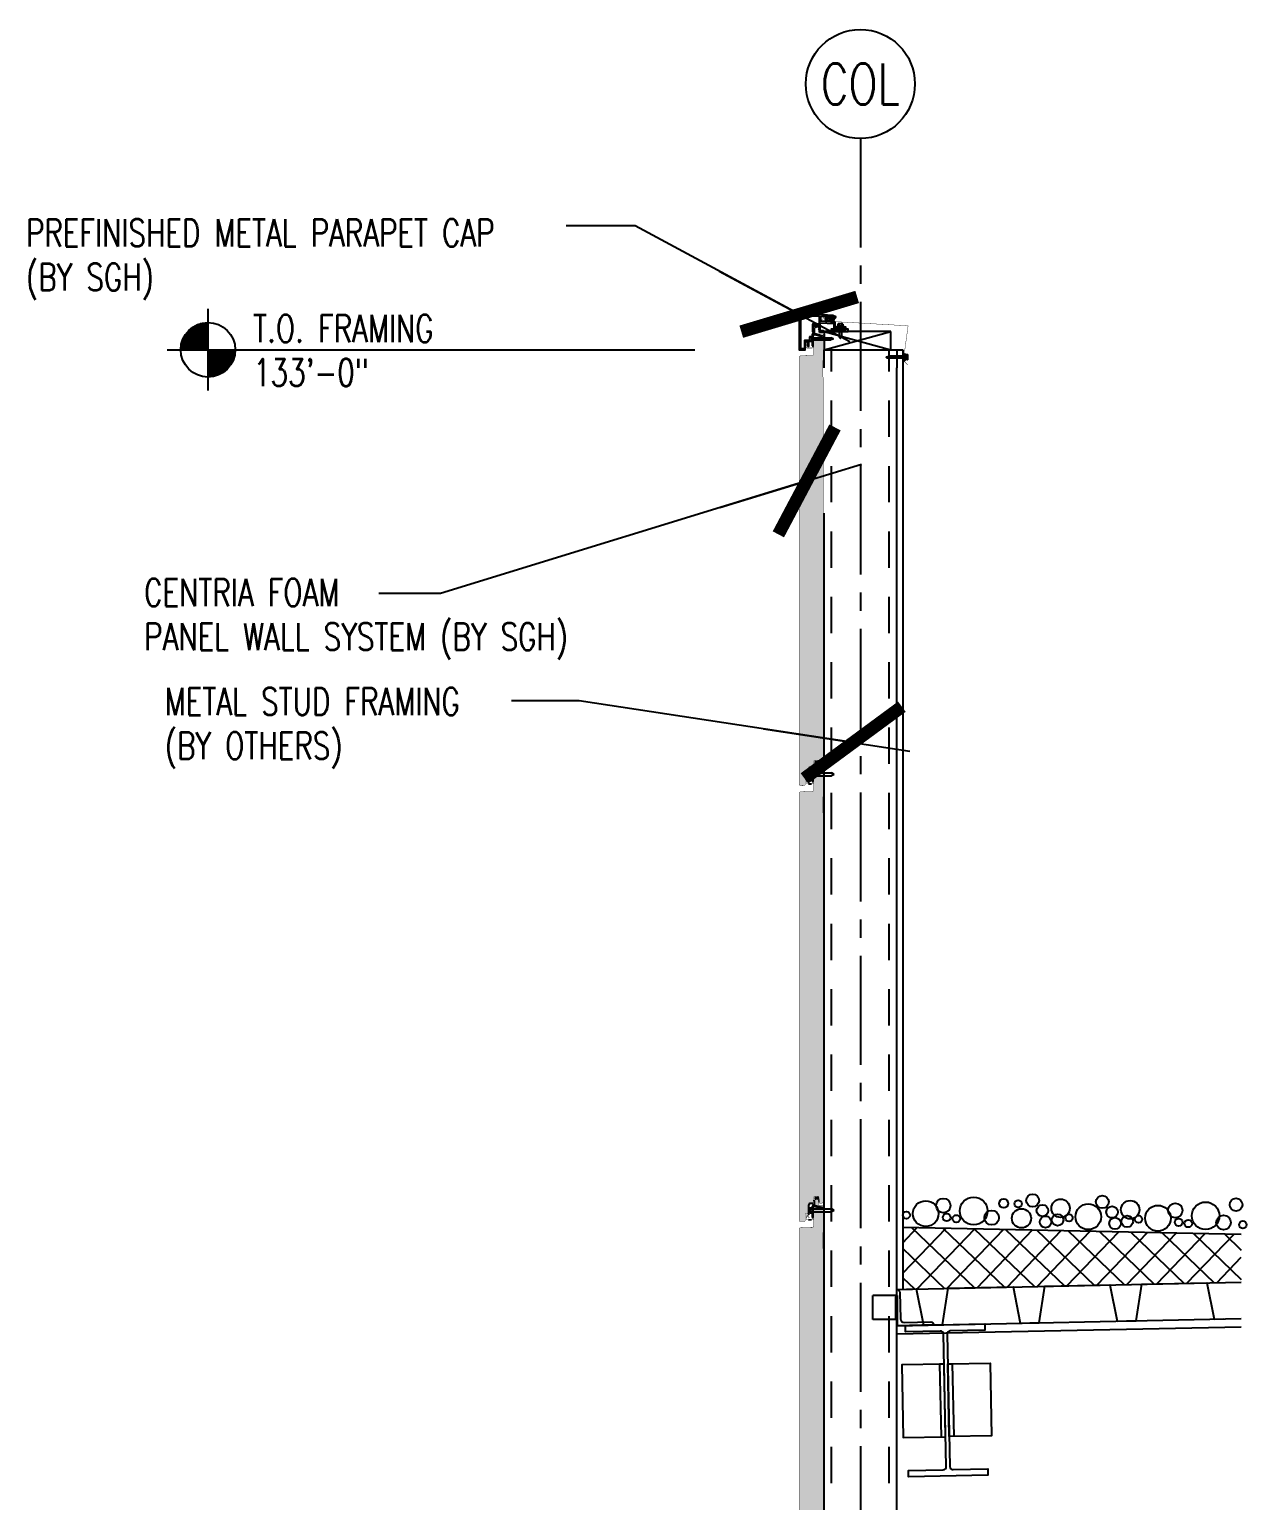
# Model space of a CAD drawing. Header units: inches. Extents: x 0 to 10293, y 0 to 4182.
# Drawn here: x 3859.5 to 3960, y 3625.5 to 3747 of the extents above; entities that cross this region are included whole.
import ezdxf
from ezdxf.enums import TextEntityAlignment as Align

# ---------------------------------------------------------------- set-up
doc = ezdxf.new("R2010")
doc.units = ezdxf.units.IN
doc.header["$LTSCALE"] = 48
doc.header["$MEASUREMENT"] = 0
doc.linetypes.add('CENTER2', pattern=[1.125, 0.75, -0.125, 0.125, -0.125])
doc.linetypes.add('HIDDEN3', pattern=[0.1125, 0.0625, -0.05])
doc.layers.add('PANEL', color=1, linetype='Continuous')
doc.styles.add('NOTATION', font='romans.shx', dxfattribs={"width": 0.75})
doc.styles.add('SIMPLEX', font='SIMPLEX.SHX')
doc.dimstyles.new('AVANT$7', dxfattribs={"dimscale": 96, "dimtxt": 0.09375, "dimasz": 0.078125, "dimexe": 0.0625, "dimexo": 0.046875, "dimgap": 0.03125, "dimtad": 0, "dimdec": 3, "dimrnd": 0.125, "dimzin": 15, "dimdsep": 46, "dimlunit": 4, "dimtxsty": 'NOTATION', "dimblk1": 'AVATICK', "dimblk2": 'AVATICK', "dimsah": 1, "dimcen": 0.0625, "dimdle": 0.09375, "dimclrd": 256, "dimclre": 256, "dimclrt": 11, "dimaunit": 1, "dimadec": 0, "dimazin": 0, "dimtfac": 1.5, "dimtdec": 3, "dimtix": 1, "dimtmove": 1, "dimatfit": 3, "dimldrblk": 'AVATICK', "dimfxl": 0, "dimtvp": 1.25, "dimfrac": 2, "dimtolj": 1, "dimtzin": 15, "dimarcsym": 0})

# ---------------------------------------------------------------- blocks, each defined once
blk = doc.blocks.new('AVATICK')
blk.add_line((-1, 0), (0.631, 0))
at = {"const_width": 0.141}
blk.add_lwpolyline([(0.471, 0.471), (-0.471, -0.471)], dxfattribs=at)
blk = doc.blocks.new('A$C3CA05C21')
at = {"layer": 'PANEL', "const_width": 0.03}
blk.add_lwpolyline([(0.79, 0), (0.79, 1.1, 0.061321), (0.78, 1.15), (0.75, 1.29, -0.061321), (0.74, 1.34), (0.74, 2.6, -0.061321), (0.75, 2.64), (0.78, 2.78, 0.069532), (0.79, 2.84), (0.79, 4.69, 0.414214), (0.57, 4.9), (0.41, 4.9, -0.414214), (0.38, 4.94), (0.38, 5.31, 0.520517), (0.26, 5.4), (0.01, 5.31)], format="xyb", dxfattribs=at)

msp = doc.modelspace()

# ---------------------------------------------------------------- hatches: boundary and pattern name
h = msp.add_hatch()
h.set_pattern_fill('AR-SAND', color=256, scale=0.25, style=0)
h.set_pattern_definition([(37.5, (3908.4506, 3673.65524), (-0.0157483, 0.481706), [0, -0.38, 0, -0.425, 0, -0.40625]), (7.5, (3908.4506, 3673.65524), (0.442444, 0.7055365), [0, -0.205, 0, -0.3425, 0, -0.13125]), (327.5, (3908.1431, 3673.65524), (0.7785355, 0.0014148), [0, -0.125, 0, -0.45, 0, -0.5875]), (317.5, (3908.1431, 3673.65524), (0.751532, 0.219419), [0, -0.0625, 0, -0.295, 0, -0.3375])])
h.paths.add_polyline_path([(3925.03108, 3717.07178), (3925.03108, 3718.14195, 0.061321355), (3925.02454, 3718.19507), (3924.98421, 3718.35641), (3924.98421, 3719.6651), (3925.02531, 3719.82952, 0.053119255), (3925.03064, 3719.87009), (3925.03064, 3721.38619), (3924.21601, 3721.38619), (3924.21601, 3720.85589), (3924.21601, 3720.20208, -0.404026226), (3924.12529, 3720.10814), (3923.14768, 3720.074, 0.404026226), (3923.02801, 3719.95008), (3923.02801, 3717.03996), (3923.02801, 3684.69821, 0.424426586), (3923.15632, 3684.57428), (3923.40832, 3684.58304, 0.404073765), (3923.52801, 3684.70697), (3923.52801, 3685.14932, -1), (3923.74701, 3685.14932), (3923.74701, 3684.99542, 0.199694813), (3923.78359, 3684.90747, 1.261623377), (3923.85321, 3684.92949), (3923.82201, 3684.98195), (3923.82201, 3685.12707), (3923.82201, 3685.97635, -0.414213562), (3923.91601, 3686.07035), (3924.14087, 3686.07035, 0.305086737), (3924.21814, 3686.18521), (3924.21814, 3686.63471), (3924.65814, 3686.63471), (3924.65564, 3686.63275), (3924.65564, 3686.24964, 0.001348218), (3924.65717, 3686.24988, 0.435128231), (3924.7999, 3686.07358, 0.431447291), (3925.03064, 3686.29121)])
h = msp.add_hatch()
h.set_pattern_fill('AR-SAND', color=256, scale=0.25, style=0)
h.set_pattern_definition([(37.5, (3908.4506, 3637.65524), (-0.0157483, 0.481706), [0, -0.38, 0, -0.425, 0, -0.40625]), (7.5, (3908.4506, 3637.65524), (0.442444, 0.7055365), [0, -0.205, 0, -0.3425, 0, -0.13125]), (327.5, (3908.1431, 3637.65524), (0.7785355, 0.0014148), [0, -0.125, 0, -0.45, 0, -0.5875]), (317.5, (3908.1431, 3637.65524), (0.751532, 0.219419), [0, -0.0625, 0, -0.295, 0, -0.3375])])
h.paths.add_polyline_path([(3925.03108, 3681.07178), (3925.03108, 3682.14195, 0.061321355), (3925.02454, 3682.19507), (3924.98421, 3682.35641), (3924.98421, 3683.6651), (3925.02531, 3683.82952, 0.053119255), (3925.03064, 3683.87009), (3925.03064, 3685.72998, 0.414213562), (3924.81264, 3685.94798), (3924.62443, 3685.94798), (3924.62443, 3686.35493, 0.520516937), (3924.49963, 3686.44232), (3924.25604, 3686.35371, -0.127242377), (3924.24591, 3685.80311), (3924.21601, 3685.53678), (3924.21601, 3684.85589), (3924.21601, 3684.20208, -0.404026226), (3924.12529, 3684.10814), (3923.14768, 3684.074, 0.404026226), (3923.02801, 3683.95008), (3923.02801, 3681.03996), (3923.02801, 3648.69821, 0.424426586), (3923.15632, 3648.57428), (3923.40832, 3648.58304, 0.404073765), (3923.52801, 3648.70697), (3923.52801, 3649.14932, -1), (3923.74701, 3649.14932), (3923.74701, 3648.99542, 0.199694813), (3923.78359, 3648.90747, 2.248166221), (3923.82201, 3648.94781), (3923.82201, 3649.12707), (3923.82201, 3649.97635, -0.414213562), (3923.91601, 3650.07035), (3924.14087, 3650.07035, 0.305086737), (3924.21814, 3650.18521), (3924.21814, 3650.63471), (3924.65814, 3650.63471), (3924.65564, 3650.63275), (3924.65564, 3650.24964, 0.001348218), (3924.65717, 3650.24988, 0.435128231), (3924.7999, 3650.07358, 0.431447291), (3925.03064, 3650.29121)])
h = msp.add_hatch()
h.set_pattern_fill('AR-SAND', color=256, scale=0.25, style=0)
h.set_pattern_definition([(37.5, (3908.4506, 3601.65524), (-0.0157483, 0.481706), [0, -0.38, 0, -0.425, 0, -0.40625]), (7.5, (3908.4506, 3601.65524), (0.442444, 0.7055365), [0, -0.205, 0, -0.3425, 0, -0.13125]), (327.5, (3908.1431, 3601.65524), (0.7785355, 0.0014148), [0, -0.125, 0, -0.45, 0, -0.5875]), (317.5, (3908.1431, 3601.65524), (0.751532, 0.219419), [0, -0.0625, 0, -0.295, 0, -0.3375])])
h.paths.add_polyline_path([(3925.03108, 3645.07178), (3925.03108, 3646.14195, 0.061321355), (3925.02454, 3646.19507), (3924.98421, 3646.35641), (3924.98421, 3647.6651), (3925.02531, 3647.82952, 0.053119255), (3925.03064, 3647.87009), (3925.03064, 3649.72998, 0.414213562), (3924.81264, 3649.94798), (3924.62443, 3649.94798), (3924.62443, 3650.35493, 0.520516937), (3924.49963, 3650.44232), (3924.25604, 3650.35371, -0.127242377), (3924.24591, 3649.80311), (3924.21601, 3649.53678), (3924.21601, 3648.85589), (3924.21601, 3648.20208, -0.404026226), (3924.12529, 3648.10814), (3923.14768, 3648.074, 0.404026226), (3923.02801, 3647.95008), (3923.02801, 3645.03996), (3923.02801, 3612.69821, 0.424426586), (3923.15632, 3612.57428), (3923.40832, 3612.58304, 0.404073765), (3923.52801, 3612.70697), (3923.52801, 3613.14932, -1), (3923.74701, 3613.14932), (3923.74701, 3612.99542, 0.199694813), (3923.78359, 3612.90747, 2.248166221), (3923.82201, 3612.94781), (3923.82201, 3613.12707), (3923.82201, 3613.97635, -0.414213562), (3923.91601, 3614.07035), (3924.14087, 3614.07035, 0.305086737), (3924.21814, 3614.18521), (3924.21814, 3614.63471), (3924.65814, 3614.63471), (3924.65564, 3614.63275), (3924.65564, 3614.24964, 0.001348218), (3924.65717, 3614.24988, 0.435128231), (3924.7999, 3614.07358, 0.431447291), (3925.03064, 3614.29121)])
h = msp.add_hatch()
h.set_pattern_fill('ANSI37', color=256, scale=14, angle=1.19, style=0)
h.set_pattern_definition([(46.19, (-470.0667, 2342.2148), (-1.262869, 1.211471), []), (136.19, (-470.0667, 2342.2148), (-1.211471, -1.262869), [])])
h.paths.add_polyline_path([(3931.57814, 3648.10934), (3931.57814, 3642.99335), (3959.53126, 3643.57401), (3959.53126, 3647.52869)])

# ---------------------------------------------------------------- linework, layer by layer
at = {"linetype": 'CENTER2', "ltscale": 0.25}
msp.add_line((3928.07814, 3738.02573), (3928.07814, 3247.55001), dxfattribs=at)
for p, q in [((3874.20963, 3723.95674), (3874.20963, 3717.20134)), ((3873.30969, 3722.64319), (3874.20963, 3722.64319)), ((3873.5664, 3722.73702), (3874.20963, 3722.73702)), ((3924.35908, 3722.45031), (3924.55165, 3722.60107)), ((3924.3622, 3722.53213), (3924.45026, 3722.60107)), ((3924.3746, 3722.38308), (3924.65214, 3722.60037)), ((3872.12216, 3721.42347), (3874.20963, 3721.42347)), ((3872.16261, 3721.51729), (3874.20963, 3721.51729)), ((3872.20828, 3721.61112), (3874.20963, 3721.61112)), ((3872.25952, 3721.70494), (3874.20963, 3721.70494)), ((3872.31678, 3721.79877), (3874.20963, 3721.79877)), ((3872.38065, 3721.89259), (3874.20963, 3721.89259)), ((3872.45182, 3721.98642), (3874.20963, 3721.98642)), ((3872.53124, 3722.08024), (3874.20963, 3722.08024)), ((3872.62014, 3722.17407), (3874.20963, 3722.17407)), ((3872.72021, 3722.26789), (3874.20963, 3722.26789)), ((3872.83389, 3722.36172), (3874.20963, 3722.36172)), ((3872.9649, 3722.45554), (3874.20963, 3722.45554)), ((3873.11948, 3722.54937), (3874.20963, 3722.54937)), ((3924.55354, 3722.4438), (3924.68484, 3722.5466)), ((3924.60815, 3722.40718), (3924.67708, 3722.46115)), ((3924.62179, 3722.33848), (3924.68836, 3722.3906)), ((3924.62179, 3722.25911), (3924.67886, 3722.30379)), ((3924.64119, 3722.19492), (3924.68328, 3722.22787)), ((3925.07814, 3722.07904), (3930.57814, 3720.57904)), ((3925.07814, 3720.57904), (3930.57814, 3722.07904)), ((3925.07814, 3722.07904), (3925.07814, 3720.57904)), ((3930.57814, 3722.07904), (3925.07814, 3722.07904)), ((3927.06766, 3722.27922), (3925.67278, 3722.07904)), ((3925.67278, 3722.27922), (3927.06766, 3722.07904)), ((3930.57814, 3720.57904), (3930.57814, 3722.07904)), ((3870.83193, 3720.57904), (3877.58733, 3720.57904)), ((3871.95979, 3720.67287), (3874.20963, 3720.67287)), ((3871.96566, 3720.76669), (3874.20963, 3720.76669)), ((3871.97549, 3720.86052), (3874.20963, 3720.86052)), ((3871.98933, 3720.95434), (3874.20963, 3720.95434)), ((3872.00724, 3721.04817), (3874.20963, 3721.04817)), ((3872.02934, 3721.14199), (3874.20963, 3721.14199)), ((3872.05574, 3721.23582), (3874.20963, 3721.23582)), ((3872.08661, 3721.32964), (3874.20963, 3721.32964)), ((3874.20963, 3720.57904), (3876.46143, 3720.57904)), ((3874.20963, 3720.57904), (3876.46143, 3720.57904)), ((3876.45948, 3720.48522), (3874.20963, 3720.48522)), ((3876.4536, 3720.39139), (3874.20963, 3720.39139)), ((3876.44377, 3720.29757), (3874.20963, 3720.29757)), ((3876.42994, 3720.20374), (3874.20963, 3720.20374)), ((3877.58733, 3720.57904), (3914.40226, 3720.57904)), ((3925.07814, 3720.57904), (3930.57814, 3720.57904)), ((3931.07814, 3720.57904), (3931.57814, 3720.57904)), ((3931.57814, 3720.57904), (3931.57814, 3642.99335)), ((3876.41202, 3720.10992), (3874.20963, 3720.10992)), ((3876.38993, 3720.01609), (3874.20963, 3720.01609)), ((3876.36352, 3719.92227), (3874.20963, 3719.92227)), ((3876.33265, 3719.82844), (3874.20963, 3719.82844)), ((3876.29711, 3719.73462), (3874.20963, 3719.73462)), ((3876.25665, 3719.64079), (3874.20963, 3719.64079)), ((3876.21099, 3719.54697), (3874.20963, 3719.54697)), ((3876.15975, 3719.45314), (3874.20963, 3719.45314)), ((3876.10248, 3719.35932), (3874.20963, 3719.35932)), ((3876.03862, 3719.26549), (3874.20963, 3719.26549)), ((3875.96744, 3719.17167), (3874.20963, 3719.17167)), ((3875.88802, 3719.07784), (3874.20963, 3719.07784)), ((3875.79913, 3718.98402), (3874.20963, 3718.98402)), ((3931.07814, 3326.07866), (3931.07814, 3719.07904)), ((3875.69906, 3718.89019), (3874.20963, 3718.89019)), ((3875.58538, 3718.79637), (3874.20963, 3718.79637)), ((3875.45436, 3718.70254), (3874.20963, 3718.70254)), ((3875.29978, 3718.60872), (3874.20963, 3718.60872)), ((3875.10957, 3718.51489), (3874.20963, 3718.51489)), ((3874.85286, 3718.42107), (3874.20963, 3718.42107)), ((3925.07814, 3326.07866), (3925.07814, 3707.07904)), ((3924.35908, 3686.47995), (3924.55165, 3686.63071)), ((3924.3622, 3686.56177), (3924.45026, 3686.63071)), ((3924.3746, 3686.41272), (3924.64272, 3686.62264)), ((3924.51392, 3686.44242), (3924.65304, 3686.55134)), ((3924.59302, 3686.42497), (3924.67093, 3686.48597)), ((3924.62179, 3686.36812), (3924.67093, 3686.40659)), ((3924.62179, 3686.28874), (3924.67049, 3686.32687)), ((3923.90125, 3685.66019), (3923.90125, 3685.35344)), ((3923.92948, 3685.71132), (3924.09125, 3685.71132)), ((3923.92948, 3685.60907), (3924.09125, 3685.60907)), ((3923.92948, 3685.40457), (3924.09125, 3685.40457)), ((3923.92948, 3685.30232), (3924.09125, 3685.30232)), ((3924.09125, 3685.71132), (3924.09125, 3685.30232)), ((3923.78283, 3684.73564), (3924.03286, 3684.74456)), ((3923.78283, 3684.73564), (3924.03286, 3684.74456)), ((3924.03385, 3684.71481), (3923.78382, 3684.70622)), ((3924.03385, 3684.71481), (3923.78382, 3684.70622)), ((3923.92948, 3649.71132), (3924.09125, 3649.71132)), ((3924.09125, 3649.71132), (3924.09125, 3649.30232)), ((3924.35908, 3650.47995), (3924.55165, 3650.63071)), ((3924.3622, 3650.56177), (3924.45026, 3650.63071)), ((3924.3746, 3650.41272), (3924.64272, 3650.62264)), ((3924.51392, 3650.44242), (3924.65304, 3650.55134)), ((3924.59302, 3650.42497), (3924.67093, 3650.48597)), ((3924.62179, 3650.36812), (3924.67093, 3650.40659)), ((3924.62179, 3650.28874), (3924.67049, 3650.32687)), ((3923.78283, 3648.73564), (3924.03286, 3648.74456)), ((3923.78283, 3648.73564), (3924.03286, 3648.74456)), ((3924.03385, 3648.71481), (3923.78382, 3648.70622)), ((3924.03385, 3648.71481), (3923.78382, 3648.70622)), ((3923.90125, 3649.66019), (3923.90125, 3649.35344)), ((3923.92948, 3649.60907), (3924.09125, 3649.60907)), ((3923.92948, 3649.40457), (3924.09125, 3649.40457)), ((3923.92948, 3649.30232), (3924.09125, 3649.30232)), ((3931.57814, 3648.10934), (3959.53126, 3647.52869)), ((3933.31174, 3648.13224), (3933.31336, 3648.20984)), ((3929.10929, 3640.482), (3929.10929, 3642.482)), ((3931.10929, 3642.482), (3929.10929, 3642.482)), ((3931.07814, 3642.98297), (3959.53126, 3643.57401)), ((3931.10929, 3642.482), (3931.10929, 3640.482)), ((3931.10929, 3642.482), (3931.10929, 3642.482)), ((3930.98429, 3642.357), (3930.98429, 3640.607)), ((3931.10929, 3640.482), (3929.10929, 3640.482)), ((3931.07814, 3639.98232), (3959.53126, 3640.57336)), ((3931.10929, 3640.482), (3931.10929, 3640.482)), ((3931.07814, 3639.30217), (3959.53126, 3639.89321)), ((3934.99286, 3636.81294), (3934.61794, 3636.80515)), ((3934.61794, 3636.80515), (3934.74255, 3630.80644)), ((3935.2928, 3636.81917), (3935.66772, 3636.82696)), ((3935.66772, 3636.82696), (3935.79233, 3630.82825))]:
    msp.add_line(p, q)
at = {"linetype": 'Continuous'}
for p, q in [((3926.22565, 3722.69328), (3926.22565, 3722.53152)), ((3926.58352, 3722.72152), (3926.27677, 3722.72152)), ((3926.3279, 3722.69328), (3926.3279, 3722.53152)), ((3926.5324, 3722.69328), (3926.5324, 3722.53152)), ((3926.63465, 3722.69328), (3926.63465, 3722.53152)), ((3923.8879, 3721.6321), (3923.8879, 3721.32535)), ((3923.91614, 3721.68323), (3924.0779, 3721.68323)), ((3923.91614, 3721.58098), (3924.0779, 3721.58098)), ((3923.91614, 3721.37648), (3924.0779, 3721.37648)), ((3924.0779, 3721.68323), (3924.0779, 3721.27423)), ((3924.0779, 3721.57119), (3925.63039, 3721.57119)), ((3924.0779, 3721.38619), (3925.63038, 3721.38619)), ((3924.10236, 3721.83995), (3924.10236, 3720.91289)), ((3924.18036, 3720.91289), (3924.18036, 3721.83995)), ((3924.21954, 3721.86985), (3924.96237, 3721.66647)), ((3924.24014, 3721.94508), (3924.98297, 3721.7417)), ((3924.96237, 3721.66647), (3924.98297, 3721.7417)), ((3925.81796, 3721.46394), (3925.63038, 3721.38619)), ((3925.81796, 3721.49351), (3925.63039, 3721.57119)), ((3926.72543, 3722.48345), (3926.1348, 3722.48345)), ((3926.1348, 3722.46302), (3926.1348, 3722.48345)), ((3926.72543, 3722.46302), (3926.1348, 3722.46302)), ((3926.15399, 3722.44683), (3926.15399, 3722.46302)), ((3926.7063, 3722.44683), (3926.15399, 3722.44683)), ((3926.22565, 3722.53152), (3926.63465, 3722.53152)), ((3926.33762, 3722.44683), (3926.33762, 3721.72904)), ((3926.41537, 3721.54145), (3926.33762, 3721.72904)), ((3926.44493, 3721.54145), (3926.52262, 3721.72903)), ((3926.52262, 3722.44683), (3926.52262, 3721.72903)), ((3926.7063, 3722.44683), (3926.7063, 3722.46302)), ((3926.72543, 3722.46302), (3926.72543, 3722.48345)), ((3923.91614, 3721.27423), (3924.0779, 3721.27423)), ((3924.10236, 3720.91289), (3924.18036, 3720.91289)), ((3931.72192, 3720.24169), (3931.73811, 3720.24169)), ((3931.72192, 3719.68938), (3931.72192, 3720.24169)), ((3931.73811, 3720.26088), (3931.75855, 3720.26088)), ((3931.73811, 3719.67025), (3931.73811, 3720.26088)), ((3931.75855, 3719.67025), (3931.75855, 3720.26088)), ((3931.80661, 3720.17004), (3931.80661, 3719.76104)), ((3931.96838, 3720.17004), (3931.80661, 3720.17004)), ((3930.22065, 3719.98032), (3930.40824, 3720.05807)), ((3930.22065, 3719.95075), (3930.40823, 3719.87307)), ((3931.72192, 3719.87307), (3930.40823, 3719.87307)), ((3931.72192, 3720.05807), (3930.40824, 3720.05807)), ((3931.72192, 3719.68938), (3931.73811, 3719.68938)), ((3931.73811, 3719.67025), (3931.75855, 3719.67025)), ((3931.96838, 3720.06779), (3931.80661, 3720.06779)), ((3931.96838, 3719.86329), (3931.80661, 3719.86329)), ((3931.96838, 3719.76104), (3931.80661, 3719.76104)), ((3931.99661, 3719.81216), (3931.99661, 3720.11891)), ((3923.82201, 3685.12707), (3923.82201, 3685.97635)), ((3924.14087, 3686.07035), (3923.91601, 3686.07035)), ((3924.09125, 3685.62682), (3924.10236, 3685.62682)), ((3924.09125, 3685.38682), (3924.10236, 3685.38682)), ((3924.10236, 3685.83995), (3924.10236, 3684.91289)), ((3924.10236, 3684.91289), (3924.18036, 3684.91289)), ((3924.18036, 3684.91289), (3924.18036, 3685.83995)), ((3924.18036, 3685.62682), (3925.68571, 3685.62682)), ((3924.18036, 3685.38682), (3925.68569, 3685.38682)), ((3924.21954, 3685.86985), (3924.96237, 3685.66647)), ((3924.24014, 3685.94508), (3924.98297, 3685.7417)), ((3924.96237, 3685.66647), (3924.98297, 3685.7417)), ((3925.90003, 3685.50682), (3925.68569, 3685.38682)), ((3925.90003, 3685.50682), (3925.68571, 3685.62682)), ((3923.82201, 3649.12707), (3923.82201, 3649.97635)), ((3924.14087, 3650.07035), (3923.91601, 3650.07035)), ((3924.10236, 3649.83995), (3924.10236, 3648.91289)), ((3924.18036, 3648.91289), (3924.18036, 3649.83995)), ((3924.21954, 3649.86985), (3924.96237, 3649.66647)), ((3924.24014, 3649.94508), (3924.98297, 3649.7417)), ((3924.96237, 3649.66647), (3924.98297, 3649.7417)), ((3924.09125, 3649.62682), (3924.10236, 3649.62682)), ((3924.09125, 3649.38682), (3924.10236, 3649.38682)), ((3924.10236, 3648.91289), (3924.18036, 3648.91289)), ((3924.18036, 3649.62682), (3925.68571, 3649.62682)), ((3924.18036, 3649.38682), (3925.68569, 3649.38682)), ((3925.90003, 3649.50682), (3925.68569, 3649.38682)), ((3925.90003, 3649.50682), (3925.68571, 3649.62682))]:
    msp.add_line(p, q, dxfattribs=at)
at = {"linetype": 'HIDDEN3'}
for p, q in [((3925.70314, 3324.57866), (3925.70314, 3720.57904)), ((3930.45314, 3324.57866), (3930.45314, 3720.57904))]:
    msp.add_line(p, q, dxfattribs=at)
at = {"linetype": 'Continuous'}
msp.add_lwpolyline([(3923.16992, 3723.43655), (3924.6697, 3723.35126, -0.397670741), (3924.68479, 3723.33528), (3924.68479, 3722.69467, -0.414213562), (3924.66879, 3722.67867), (3924.13224, 3722.67867, 0.414213562), (3924.11624, 3722.66267), (3924.11624, 3722.08657, 0.414213562), (3924.13224, 3722.07057), (3924.17824, 3722.07057, 0.414213562), (3924.19424, 3722.08657), (3924.19424, 3722.58467, -0.414213562), (3924.21024, 3722.60067), (3924.66879, 3722.60067, -0.414213562), (3924.68479, 3722.58467), (3924.68479, 3722.08657, 0.414213562), (3924.70079, 3722.07057), (3925.01201, 3722.07057, 0.414213562), (3925.02801, 3722.08657), (3925.02801, 3722.13257, 0.414213562), (3925.01201, 3722.14857), (3924.77879, 3722.14857, -0.414213562), (3924.76279, 3722.16457), (3924.76279, 3722.79204, -0.430952185), (3924.7797, 3722.80802), (3925.8577, 3722.74671, -0.397670741), (3925.87279, 3722.73074), (3925.87279, 3722.33582, 0.414213562), (3925.88879, 3722.31982), (3926.85679, 3722.31982, 0.414213562), (3926.87279, 3722.33582), (3926.87279, 3722.42882, 0.414213562), (3926.85679, 3722.44482), (3926.01379, 3722.44482, -0.414213562), (3925.99779, 3722.46082), (3925.99779, 3722.84883, 0.397670741), (3925.9827, 3722.8648), (3924.82488, 3722.93065, -0.397670741), (3924.80979, 3722.94662), (3924.80979, 3723.32636, -0.430952185), (3924.8267, 3723.34233), (3925.77787, 3723.28824, -0.087488664), (3925.78328, 3723.28696), (3925.99574, 3723.19566, 0.414213562), (3926.01675, 3723.20404), (3926.05347, 3723.28949, 0.414213562), (3926.04509, 3723.31051), (3925.81238, 3723.41051, 0.087488664), (3925.80697, 3723.41178), (3923.09353, 3723.5661, 0.430952185), (3923.02801, 3723.5042), (3923.02801, 3720.58582, 0.414213562), (3923.04401, 3720.56982), (3923.51201, 3720.56982, 0.414213562), (3923.52801, 3720.58582), (3923.52801, 3721.24132, -0.414213562), (3923.54401, 3721.25732), (3923.73001, 3721.25732, -0.414213562), (3923.74601, 3721.24132), (3923.74601, 3720.89882, 0.414213562), (3923.76201, 3720.88282), (3923.80801, 3720.88282, 0.414213562), (3923.82401, 3720.89882), (3923.82401, 3721.31932, 0.414213562), (3923.80801, 3721.33532), (3923.46601, 3721.33532, 0.414213562), (3923.45001, 3721.31932), (3923.45001, 3720.66382, -0.414213562), (3923.43401, 3720.64782), (3923.16901, 3720.64782, -0.414213562), (3923.15301, 3720.66382), (3923.15301, 3723.42058, -0.430952185)], format="xyb", close=True, dxfattribs=at)
at = {"const_width": 0.03}
msp.add_lwpolyline([(3925.11524, 3723.29197), (3924.83134, 3722.96609), (3932.01813, 3722.55738), (3931.62527, 3719.69551), (3931.97882, 3719.34196)], dxfattribs=at)
for points in [[(3925.43047, 3722.93599), (3925.43851, 3722.93559), (3925.44649, 3722.93518), (3925.45444, 3722.93478), (3925.46242, 3722.93444), (3925.47047, 3722.93418), (3925.47863, 3722.93403), (3925.48697, 3722.93403), (3925.49551, 3722.93422), (3925.50431, 3722.93462), (3925.51335, 3722.9353), (3925.5226, 3722.93631), (3925.53204, 3722.93771), (3925.54165, 3722.93956), (3925.5514, 3722.94193), (3925.56127, 3722.94487), (3925.57123, 3722.94844), (3925.58125, 3722.95268), (3925.59122, 3722.95757), (3925.60099, 3722.96306), (3925.61046, 3722.9691), (3925.61948, 3722.97566), (3925.62794, 3722.98269), (3925.6357, 3722.99014), (3925.64263, 3722.99796), (3925.64865, 3723.00612), (3925.65383, 3723.01458), (3925.65825, 3723.02331), (3925.66204, 3723.03228), (3925.66529, 3723.04145), (3925.66811, 3723.05078), (3925.6706, 3723.06026), (3925.67287, 3723.06983), (3925.675, 3723.07949), (3925.677, 3723.08919), (3925.67884, 3723.09892), (3925.68053, 3723.10866), (3925.68203, 3723.11839), (3925.68334, 3723.12808), (3925.68444, 3723.13773), (3925.68532, 3723.14729), (3925.68597, 3723.15675), (3925.68641, 3723.16599), (3925.68666, 3723.1749), (3925.68675, 3723.18336), (3925.68671, 3723.19124), (3925.68657, 3723.19844), (3925.68635, 3723.20482), (3925.68608, 3723.21028), (3925.68578, 3723.21474), (3925.68542, 3723.21836), (3925.68496, 3723.22134), (3925.68437, 3723.2239), (3925.68361, 3723.22622), (3925.68265, 3723.22853), (3925.68146, 3723.23102), (3925.67999, 3723.2339), (3925.67821, 3723.23732), (3925.67608, 3723.24122), (3925.67357, 3723.24549), (3925.67065, 3723.25002), (3925.66727, 3723.25469), (3925.66341, 3723.2594), (3925.65902, 3723.26401), (3925.65407, 3723.26843), (3925.64852, 3723.27257), (3925.6423, 3723.2764), (3925.63536, 3723.27993), (3925.62761, 3723.28316), (3925.61899, 3723.28612), (3925.60944, 3723.28879), (3925.59888, 3723.29119), (3925.58724, 3723.29332), (3925.5745, 3723.2952), (3925.56079, 3723.29685), (3925.54628, 3723.29831), (3925.53115, 3723.29961), (3925.51556, 3723.30079), (3925.4997, 3723.30189), (3925.48373, 3723.30295), (3925.46782, 3723.30399), (3925.45213, 3723.30504), (3925.43677, 3723.30604), (3925.42181, 3723.30692), (3925.40734, 3723.30761), (3925.39345, 3723.30804), (3925.3802, 3723.30813), (3925.3677, 3723.30782), (3925.35602, 3723.30704), (3925.34521, 3723.30572), (3925.33519, 3723.3039), (3925.32586, 3723.30162), (3925.31711, 3723.29891), (3925.30882, 3723.29582), (3925.30088, 3723.29239), (3925.29319, 3723.28867), (3925.28563, 3723.28469), (3925.27812, 3723.28048), (3925.27064, 3723.27605), (3925.26322, 3723.27137), (3925.25587, 3723.26643), (3925.2486, 3723.26122), (3925.24143, 3723.25572), (3925.23437, 3723.24992), (3925.22744, 3723.2438), (3925.22067, 3723.23734), (3925.2141, 3723.23049), (3925.20783, 3723.2232), (3925.20191, 3723.21542), (3925.19642, 3723.20709), (3925.19143, 3723.19816), (3925.18701, 3723.18857), (3925.18323, 3723.17828), (3925.18016, 3723.16726), (3925.17783, 3723.15563), (3925.17625, 3723.14356), (3925.17545, 3723.1312), (3925.17545, 3723.11871), (3925.17626, 3723.10624), (3925.17792, 3723.09396), (3925.18044, 3723.08202), (3925.18382, 3723.07056), (3925.18802, 3723.05959), (3925.19296, 3723.04912), (3925.19857, 3723.03914), (3925.2048, 3723.02964), (3925.21156, 3723.02063), (3925.21879, 3723.0121), (3925.22643, 3723.00406), (3925.2344, 3722.99649), (3925.24265, 3722.9894), (3925.25113, 3722.9828), (3925.25978, 3722.97669), (3925.26855, 3722.97109), (3925.27738, 3722.96599), (3925.28623, 3722.9614), (3925.29503, 3722.95733), (3925.30375, 3722.95377), (3925.3124, 3722.9507), (3925.32097, 3722.94807), (3925.3295, 3722.94584), (3925.33798, 3722.94396), (3925.34645, 3722.9424), (3925.35491, 3722.94111), (3925.36339, 3722.94006), (3925.37187, 3722.9392), (3925.38037, 3722.93849), (3925.38885, 3722.93792), (3925.39731, 3722.93745), (3925.40571, 3722.93706), (3925.41405, 3722.9367), (3925.42231, 3722.93636)], [(3925.67278, 3722.07904), (3927.06766, 3722.07904), (3927.06766, 3722.27922), (3925.67278, 3722.27922)]]:
    msp.add_lwpolyline(points, close=True)
for points, const_width in [([(3923.65219, 3720.87841), (3923.68203, 3721.08123, 1.075844136), (3923.59251, 3721.08778), (3923.59251, 3720.84285, 0.424411955), (3923.72081, 3720.71893), (3924.09631, 3720.73196, 0.404088187), (3924.21601, 3720.85589), (3924.21601, 3721.77478, -1.057535253), (3924.24591, 3721.77311), (3924.21601, 3721.50678)], 0.045), ([(3925.03108, 3717.0436), (3925.03108, 3718.14195, 0.061321355), (3925.02454, 3718.19507), (3924.98982, 3718.33396, -0.061321355), (3924.98421, 3718.37956), (3924.98421, 3719.64195, -0.061321355), (3924.98982, 3719.68755), (3925.02454, 3719.82644, 0.069531684), (3925.03064, 3719.87956), (3925.03064, 3721.72998, 0.414213562), (3924.81264, 3721.94798), (3924.65543, 3721.94798, -0.414213562), (3924.62443, 3721.97898), (3924.62443, 3722.35493, 0.520516937), (3924.49963, 3722.44232), (3924.2478, 3722.35071)], 0.03), ([(3924.21601, 3720.85589), (3924.21601, 3720.20208, -0.404026226), (3924.12529, 3720.10814), (3923.14768, 3720.074, 0.404026226), (3923.02801, 3719.95008), (3923.02801, 3717.03996)], 0.031), ([(3923.65219, 3684.87841), (3923.68203, 3685.08123, 1.075844136), (3923.59251, 3685.08778), (3923.59251, 3684.84285, 0.424411955), (3923.72081, 3684.71893), (3923.78356, 3684.72111)], 0.03), ([(3923.65219, 3684.87841), (3923.68203, 3685.08123, 1.075844136), (3923.59251, 3685.08778), (3923.59251, 3684.84285, 0.424411955), (3923.72081, 3684.71893), (3923.78356, 3684.72111)], 0.03), ([(3924.03356, 3684.72978), (3924.09631, 3684.73196, 0.404088187), (3924.21601, 3684.85589), (3924.21601, 3685.80478, -1.057535253), (3924.24591, 3685.80311), (3924.21601, 3685.53678)], 0.03), ([(3924.03356, 3684.72978), (3924.09631, 3684.73196, 0.404088187), (3924.21601, 3684.85589), (3924.21601, 3685.80478, -1.057535253), (3924.24591, 3685.80311), (3924.21601, 3685.53678)], 0.03), ([(3924.21601, 3684.85589), (3924.21601, 3684.20208, -0.404026226), (3924.12529, 3684.10814), (3923.14768, 3684.074, 0.404026226), (3923.02801, 3683.95008), (3923.02801, 3681.03996)], 0.031), ([(3924.03356, 3648.72978), (3924.09631, 3648.73196, 0.404088187), (3924.21601, 3648.85589), (3924.21601, 3649.80478, -1.057535253), (3924.24591, 3649.80311), (3924.21601, 3649.53678)], 0.03), ([(3924.03356, 3648.72978), (3924.09631, 3648.73196, 0.404088187), (3924.21601, 3648.85589), (3924.21601, 3649.80478, -1.057535253), (3924.24591, 3649.80311), (3924.21601, 3649.53678)], 0.03), ([(3924.21601, 3648.85589), (3924.21601, 3648.20208, -0.404026226), (3924.12529, 3648.10814), (3923.14768, 3648.074, 0.404026226), (3923.02801, 3647.95008), (3923.02801, 3645.03996)], 0.031), ([(3923.65219, 3648.87841), (3923.68203, 3649.08123, 1.075844136), (3923.59251, 3649.08778), (3923.59251, 3648.84285, 0.424411955), (3923.72081, 3648.71893), (3923.78356, 3648.72111)], 0.03), ([(3923.65219, 3648.87841), (3923.68203, 3649.08123, 1.075844136), (3923.59251, 3649.08778), (3923.59251, 3648.84285, 0.424411955), (3923.72081, 3648.71893), (3923.78356, 3648.72111)], 0.03)]:
    msp.add_lwpolyline(points, format="xyb", dxfattribs=dict(const_width=const_width))
msp.add_lwpolyline([(3925.07814, 3719.07904), (3925.07814, 3720.57904), (3931.07814, 3720.57904), (3931.07814, 3719.07904)])
at = {"linetype": 'Continuous', "const_width": 0.03}
for points in [[(3923.82201, 3685.12707), (3923.82201, 3684.99542, 0.134971574), (3923.8289, 3684.97037), (3923.85321, 3684.92949, -1), (3923.78875, 3684.89115), (3923.76444, 3684.93202, -0.134971574), (3923.74701, 3684.99542), (3923.74701, 3685.14932, 1), (3923.52801, 3685.14932), (3923.52801, 3684.70697, -0.404073765), (3923.40832, 3684.58304), (3923.15632, 3684.57428, -0.424426586), (3923.02801, 3684.69821), (3923.02801, 3717.09937)], [(3923.99939, 3686.06121), (3924.09414, 3686.06121, 0.414213562), (3924.21814, 3686.18521), (3924.21814, 3686.60371, -0.414213562), (3924.24914, 3686.63471), (3924.62464, 3686.63471, -0.414213562), (3924.65564, 3686.60371), (3924.65564, 3686.22821, 0.414213562), (3924.81064, 3686.07321), (3924.81264, 3686.07321, 0.414213562), (3925.03064, 3686.29121), (3925.03108, 3717.07178)], [(3923.99939, 3686.06121), (3924.09414, 3686.06121, 0.414213562), (3924.21814, 3686.18521), (3924.21814, 3686.60371, -0.414213562), (3924.24914, 3686.63471), (3924.62464, 3686.63471, -0.414213562), (3924.65564, 3686.60371), (3924.65564, 3686.22821, 0.414213562), (3924.81064, 3686.07321), (3924.81264, 3686.07321, 0.414213562), (3925.03064, 3686.29121), (3925.03108, 3705.07178)], [(3923.82201, 3649.12707), (3923.82201, 3648.99542, 0.134971574), (3923.8289, 3648.97037), (3923.85321, 3648.92949, -1), (3923.78875, 3648.89115), (3923.76444, 3648.93202, -0.134971574), (3923.74701, 3648.99542), (3923.74701, 3649.14932, 1), (3923.52801, 3649.14932), (3923.52801, 3648.70697, -0.404073765), (3923.40832, 3648.58304), (3923.15632, 3648.57428, -0.424426586), (3923.02801, 3648.69821), (3923.02801, 3681.09937)], [(3923.99939, 3650.06121), (3924.09414, 3650.06121, 0.414213562), (3924.21814, 3650.18521), (3924.21814, 3650.60371, -0.414213562), (3924.24914, 3650.63471), (3924.62464, 3650.63471, -0.414213562), (3924.65564, 3650.60371), (3924.65564, 3650.22821, 0.414213562), (3924.81064, 3650.07321), (3924.81264, 3650.07321, 0.414213562), (3925.03064, 3650.29121), (3925.03108, 3681.07178)], [(3923.82201, 3613.12707), (3923.82201, 3612.99542, 0.134971574), (3923.8289, 3612.97037), (3923.85321, 3612.92949, -1), (3923.78875, 3612.89115), (3923.76444, 3612.93202, -0.134971574), (3923.74701, 3612.99542), (3923.74701, 3613.14932, 1), (3923.52801, 3613.14932), (3923.52801, 3612.70697, -0.404073765), (3923.40832, 3612.58304), (3923.15632, 3612.57428, -0.424426586), (3923.02801, 3612.69821), (3923.02801, 3645.09937)], [(3923.99939, 3614.06121), (3924.09414, 3614.06121, 0.414213562), (3924.21814, 3614.18521), (3924.21814, 3614.60371, -0.414213562), (3924.24914, 3614.63471), (3924.62464, 3614.63471, -0.414213562), (3924.65564, 3614.60371), (3924.65564, 3614.22821, 0.414213562), (3924.81064, 3614.07321), (3924.81264, 3614.07321, 0.414213562), (3925.03064, 3614.29121), (3925.03108, 3645.07178)]]:
    msp.add_lwpolyline(points, format="xyb", dxfattribs=at)
at = {"flags": 128}
for points in [[(3931.07814, 3642.98297), (3932.69089, 3643.01647), (3933.28206, 3640.0281), (3934.06541, 3640.04437)], [(3934.06541, 3640.04437), (3934.84876, 3640.06065), (3935.31533, 3643.07098), (3940.68917, 3643.18261), (3941.28034, 3640.19424), (3942.06369, 3640.21052)], [(3942.06369, 3640.21052), (3942.84704, 3640.22679), (3943.3136, 3643.23713), (3948.68744, 3643.34876), (3949.27861, 3640.36039), (3950.06196, 3640.37666)], [(3950.06196, 3640.37666), (3950.84531, 3640.39293), (3951.31188, 3643.40327), (3956.68572, 3643.5149), (3957.27689, 3640.52653), (3958.06024, 3640.5428)], [(3934.99286, 3636.81294), (3931.49362, 3636.74025), (3931.61823, 3630.74154), (3935.11747, 3630.81423), (3934.99286, 3636.81294)], [(3935.2928, 3636.81917), (3938.79204, 3636.89186), (3938.91665, 3630.89315), (3935.41741, 3630.82046), (3935.2928, 3636.81917)]]:
    msp.add_lwpolyline(points, dxfattribs=at)
at = {"linetype": 'Continuous', "flags": 128}
for points in [[(3931.07814, 3642.98167), (3931.07814, 3642.98167, -0.414213562), (3931.33328, 3642.73692), (3931.37871, 3640.54989, 0.414213562), (3931.69763, 3640.24395), (3933.88466, 3640.28938, -0.414213562), (3934.1398, 3640.04462), (3931.14044, 3639.98232), (3931.07814, 3642.98167)], [(3931.79604, 3639.99723), (3938.35463, 3640.13347), (3938.36543, 3639.61358), (3935.49855, 3639.55403, 0.414213562), (3935.24155, 3639.28614), (3935.46865, 3628.35349, 0.414213562), (3935.73655, 3628.0965), (3938.60343, 3628.15605), (3938.61423, 3627.63617), (3932.05564, 3627.49993), (3932.04484, 3628.01982), (3934.91172, 3628.07937, 0.414213562), (3935.16872, 3628.34726), (3934.94162, 3639.27991, 0.414213562), (3934.67372, 3639.5369), (3931.80684, 3639.47735), (3931.79604, 3639.99723)]]:
    msp.add_lwpolyline(points, format="xyb", close=True, dxfattribs=at)
at = {"linetype": 'Continuous'}
msp.add_circle((3928.07814, 3742.52933), 4.5036, dxfattribs=at)
for centre, radius in [((3874.20963, 3720.57904), 2.2518), ((3925.30183, 3723.10848), 0.01541), ((3925.30745, 3722.99275), 0.01541), ((3925.33623, 3723.22781), 0.01541), ((3925.40099, 3723.01746), 0.01541), ((3925.47586, 3723.28242), 0.01541), ((3925.48801, 3723.17118), 0.01541), ((3925.52633, 3722.9733), 0.01541), ((3925.5386, 3723.07005), 0.01541), ((3925.5857, 3723.2413), 0.01541), ((3933.46908, 3649.23617, -25.76799), 1.06116), ((3934.92642, 3649.89766, -25.76799), 0.59713), ((3937.43216, 3649.45459, -25.76799), 1.13697), ((3939.90996, 3650.07505, -25.76799), 0.37334), ((3941.10454, 3650.05023, -25.76799), 0.29853), ((3942.30532, 3650.32389, -25.76799), 0.52804), ((3943.10956, 3649.48599, -25.76799), 0.478), ((3944.60747, 3649.67884, -25.76799), 0.7612), ((3946.89777, 3648.9771, -25.76799), 1.06116), ((3948.05231, 3650.20451, -25.76799), 0.52804), ((3948.85656, 3649.36661, -25.76799), 0.478), ((3950.35447, 3649.55946, -25.76799), 0.7612), ((3952.64476, 3648.85772, -25.76799), 1.06116), ((3954.07728, 3649.49985, -25.76799), 0.59713), ((3956.58302, 3649.05678, -25.76799), 1.13697), ((3959.09928, 3649.97504, -25.76799), 0.52804), ((3931.87667, 3649.11529, -25.76799), 0.29853), ((3935.2049, 3648.92136, -25.76799), 0.31675), ((3935.9996, 3648.81246, -25.76799), 0.30776), ((3938.91452, 3648.90121, -25.76799), 0.60184), ((3941.37837, 3648.85003, -25.76799), 0.79364), ((3943.35978, 3648.54909, -25.76799), 0.47803), ((3944.36333, 3648.71336, -25.76799), 0.47803), ((3945.30319, 3648.88932, -25.76799), 0.29853), ((3949.10678, 3648.42971, -25.76799), 0.47803), ((3950.11033, 3648.59398, -25.76799), 0.47803), ((3951.05019, 3648.76994, -25.76799), 0.29853), ((3954.35576, 3648.52355, -25.76799), 0.31675), ((3955.15045, 3648.41465, -25.76799), 0.30776), ((3958.06538, 3648.5034, -25.76799), 0.60184), ((3959.65611, 3648.32106, -25.76799), 0.30776)]:
    msp.add_circle(centre, radius)
for centre, radius, start, end in [((3924.64303, 3722.48045), 0.28554, 155.0117668, 198.3863723), ((3924.82579, 3722.94662), 0.016, 180, 266.745073), ((3925.99359, 3722.99184), 0.32621, 121.5299475, 193.072018), ((3926.03046, 3722.99355), 0.29882, 121.6074255, 195.3820851), ((3926.0869, 3722.96251), 0.29098, 118.9766058, 190.201105), ((3926.1789, 3722.9189), 0.32603, 122.2559398, 181.6959697), ((3923.1867, 3722.09797), 1.0995, 344.4438227, 13.1771829), ((3923.08669, 3722.08379), 1.20014, 344.99684, 12.7481439), ((3924.64303, 3722.48045), 0.28554, 265.734793, 278.3154736), ((3923.1867, 3686.09797), 1.0995, 344.4438227, 13.1771829), ((3923.1867, 3686.09797), 1.0995, 344.4438227, 13.1771829), ((3924.64303, 3686.51009), 0.28554, 155.0117668, 203.6255674), ((3924.61293, 3686.53197), 0.28554, 272.0898357, 281.6573983), ((3923.96165, 3685.66019), 0.0604, 122.1802017, 237.8197983), ((3924.10052, 3685.50682), 0.19927, 149.1274087, 210.8725913), ((3923.96165, 3685.35344), 0.0604, 122.1802017, 237.8197983), ((3923.96165, 3649.66019), 0.0604, 122.1802017, 237.8197983), ((3923.1867, 3650.09797), 1.0995, 344.4438227, 13.1771829), ((3923.1867, 3650.09797), 1.0995, 344.4438227, 13.1771829), ((3924.64303, 3650.51009), 0.28554, 155.0117668, 203.6255674), ((3924.61293, 3650.53197), 0.28554, 272.0898357, 281.6573983), ((3924.10052, 3649.50682), 0.19927, 149.1274087, 210.8725913), ((3923.96165, 3649.35344), 0.0604, 122.1802017, 237.8197983), ((3931.10929, 3642.357), 0.125, 90, 180), ((3931.10929, 3640.607), 0.125, 180, 270)]:
    msp.add_arc(centre, radius, start, end)
for centre, radius, start, end in [((3926.27677, 3722.66111), 0.0604, 32.1802017, 147.8197983), ((3926.43015, 3722.52225), 0.19927, 59.1274087, 120.8725913), ((3926.58352, 3722.66111), 0.0604, 32.1802017, 147.8197983), ((3923.94831, 3721.6321), 0.0604, 122.1802017, 237.8197983), ((3924.08717, 3721.47873), 0.19927, 149.1274087, 210.8725913), ((3923.94831, 3721.32535), 0.0604, 122.1802017, 237.8197983), ((3924.21136, 3721.83995), 0.109, 74.6881323, 180), ((3924.21136, 3721.83995), 0.031, 74.6881323, 180), ((3925.81187, 3721.47871), 0.016, 292.5, 67.5), ((3926.43012, 3721.60023), 0.93128, 71.5121699, 108.4878301), ((3926.43013, 3721.54755), 0.016, 202.5, 337.5), ((3930.87533, 3719.96557), 0.93128, 341.5121699, 18.4878301), ((3931.93621, 3720.11891), 0.0604, 302.1802017, 57.8197983), ((3930.22674, 3719.96555), 0.016, 112.5, 247.5), ((3931.79734, 3719.96554), 0.19927, 329.1274087, 30.8725913), ((3931.93621, 3719.81216), 0.0604, 302.1802017, 57.8197983), ((3923.91601, 3685.97635), 0.094, 90, 180), ((3924.21136, 3685.83995), 0.109, 74.6881323, 180), ((3924.21136, 3685.83995), 0.031, 74.6881323, 180), ((3923.91601, 3649.97635), 0.094, 90, 180), ((3924.21136, 3649.83995), 0.109, 74.6881323, 180), ((3924.21136, 3649.83995), 0.031, 74.6881323, 180)]:
    msp.add_arc(centre, radius, start, end, dxfattribs=at)

# ---------------------------------------------------------------- block references
for p in [(3924.24267, 3681.0436), (3924.24267, 3645.0436)]:
    msp.add_blockref('A$C3CA05C21', p)

# ---------------------------------------------------------------- texts
at = {"linetype": 'Continuous', "style": 'SIMPLEX', "width": 0.75}
msp.add_text('COL', height=3.3777, dxfattribs=at).set_placement((3928.07814, 3742.52933), align=Align.MIDDLE)
at = {"style": 'NOTATION', "width": 0.75}
for s, p in [('PREFINISHED METAL PARAPET CAP', (3859.17917, 3729.10319)), ('(BY SGH)', (3859.17917, 3725.46033)), ('T.O. FRAMING', (3877.93814, 3721.21626)), ('133\'-0"', (3877.93814, 3717.5734)), ('CENTRIA FOAM', (3868.93454, 3699.40503)), ('PANEL WALL SYSTEM (BY SGH)', (3868.93454, 3695.76217)), ('METAL STUD FRAMING', (3870.63763, 3690.40069)), ('(BY OTHERS)', (3870.63763, 3686.75784))]:
    msp.add_text(s, height=2.25, dxfattribs=at).set_placement(p)

# ---------------------------------------------------------------- leaders
for points in [[(3923.02801, 3723.5042), (3909.47655, 3730.80858), (3903.77756, 3730.80858)], [(3923.64323, 3709.75032), (3893.41537, 3700.46103), (3888.30648, 3700.46103)], [(3927.48208, 3688.14262), (3904.85307, 3691.57562), (3899.26707, 3691.57562)]]:
    msp.add_leader(points, dimstyle='AVANT$7')

doc.saveas('drawing.dxf')
